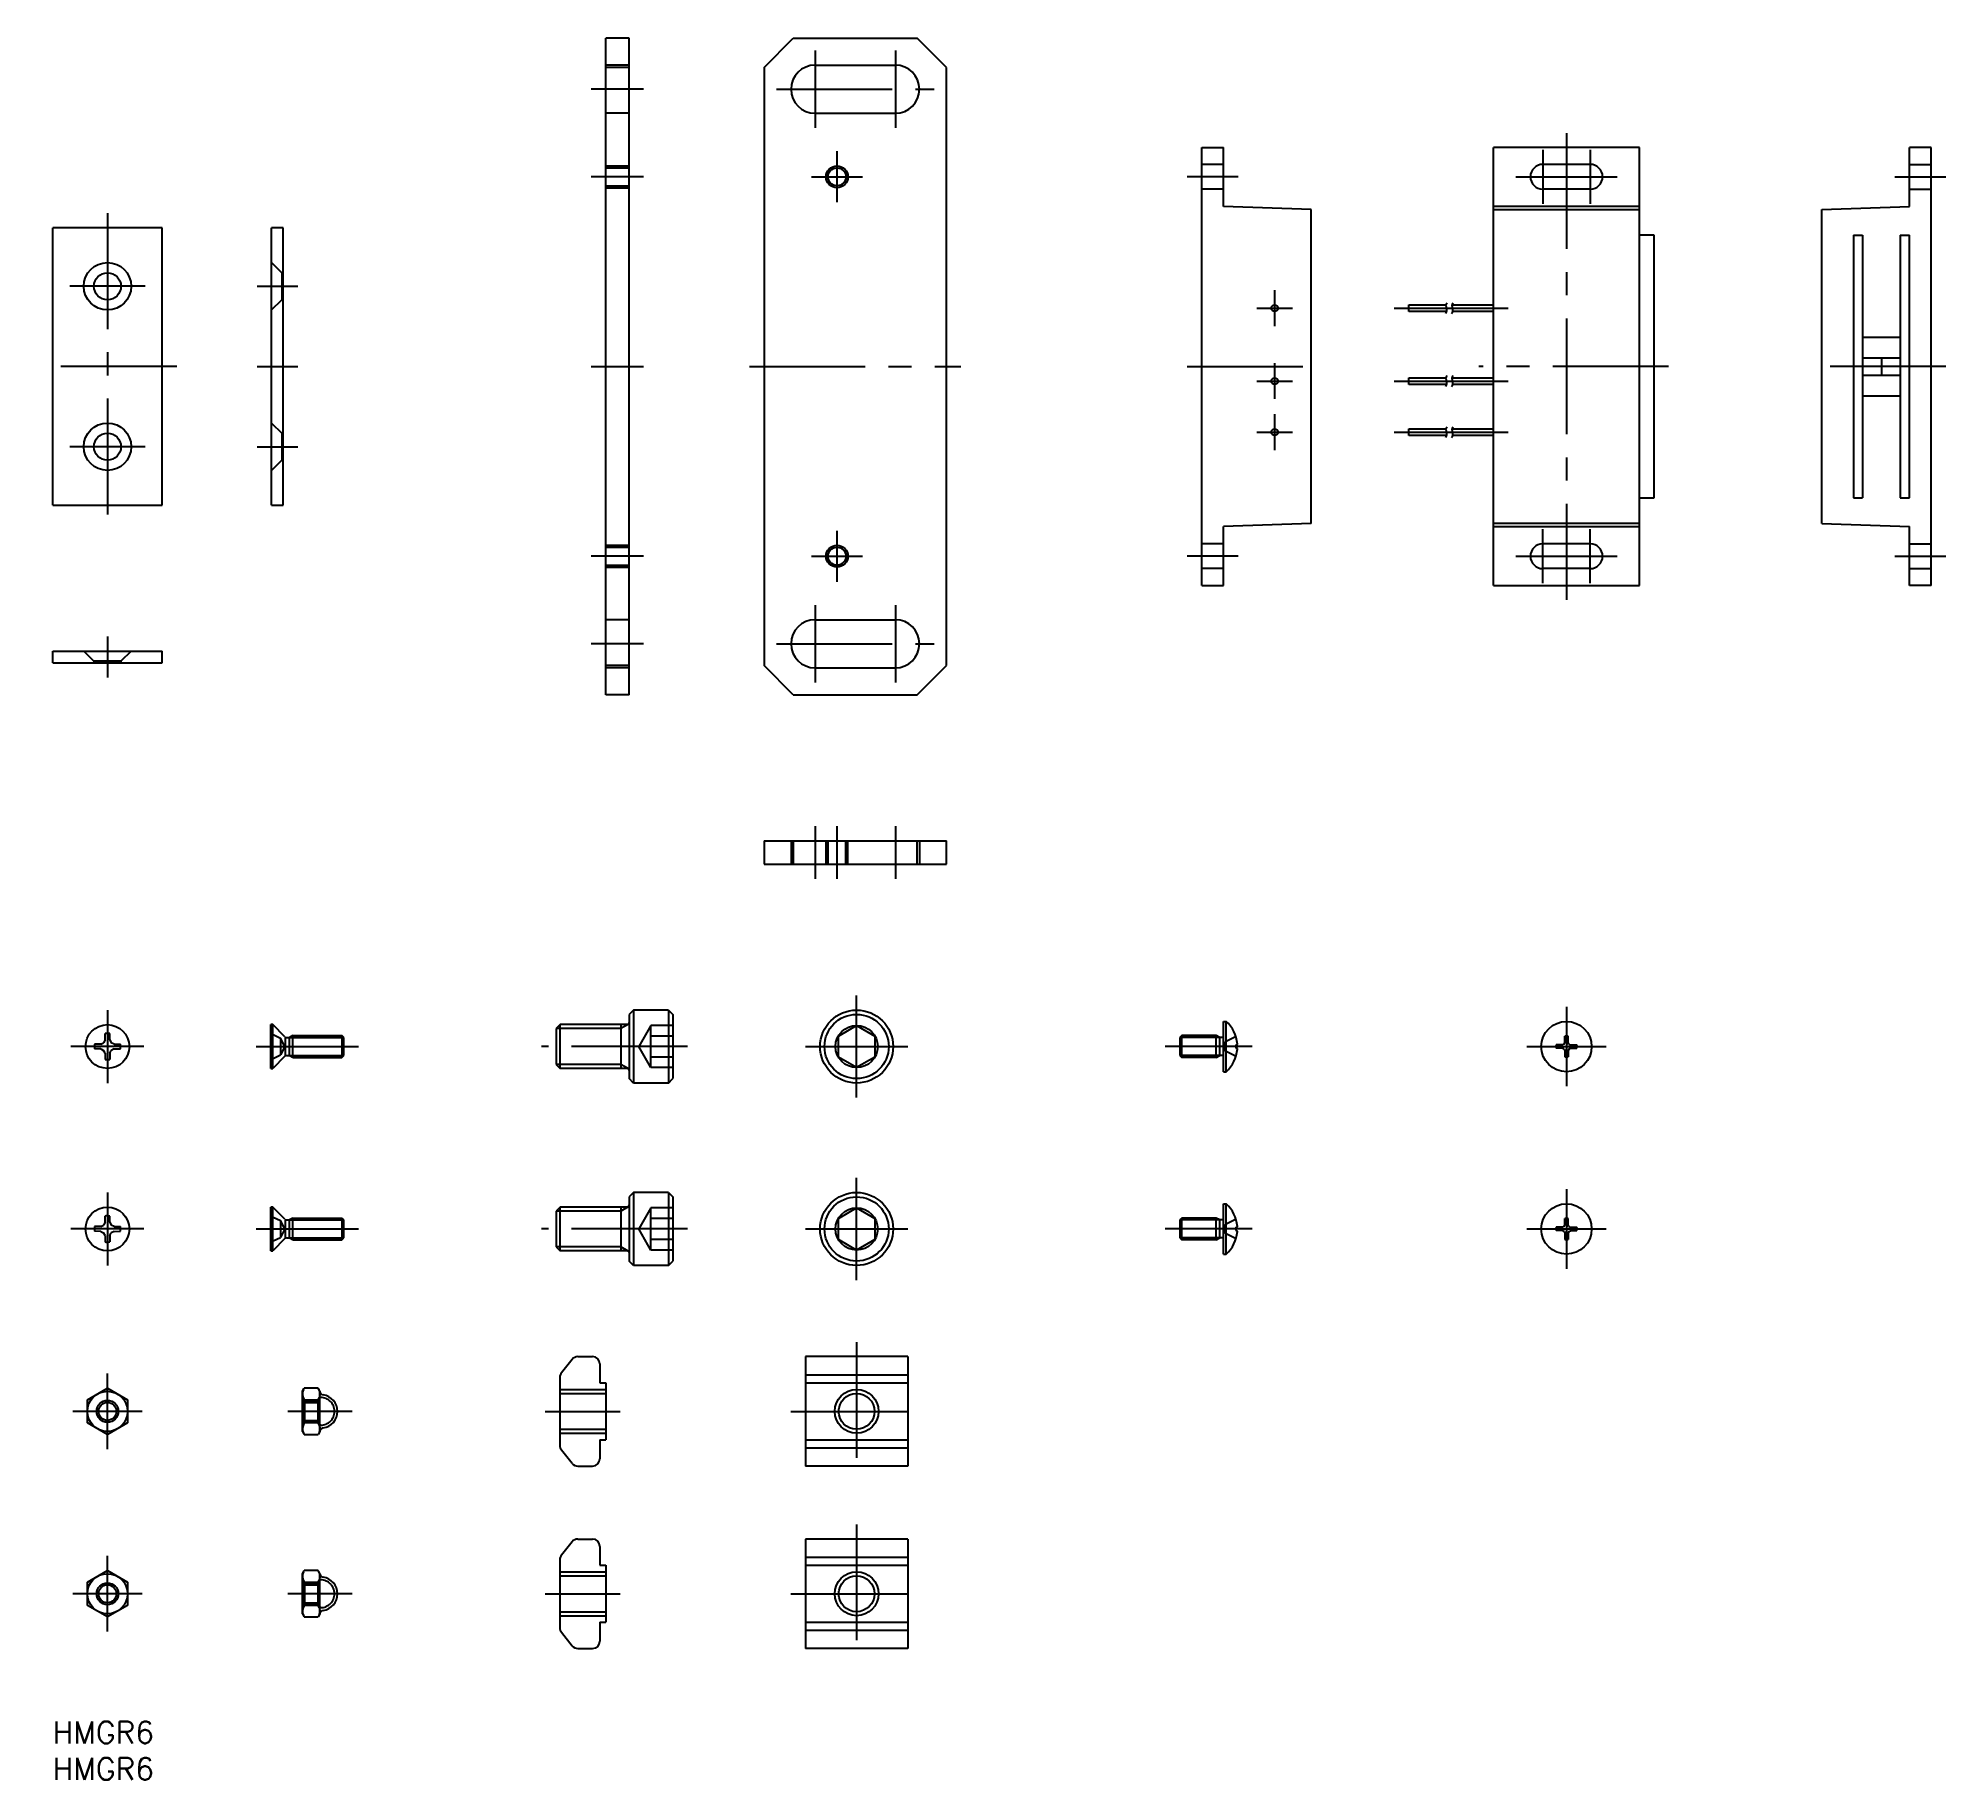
# Model space of a CAD drawing. Extents: x -2 to 259, y -8 to 231.
import ezdxf

# ---------------------------------------------------------------- set-up
doc = ezdxf.new("R2010")
doc.units = 0
doc.header["$LTSCALE"] = 0.5
doc.linetypes.add('CENTER', pattern=[50.8, 31.75, -6.35, 6.35, -6.35])
doc.linetypes.add('DASHED', pattern=[19.05, 12.7, -6.35])
for name, color, linetype in [('MSM_CENTER', 1, 'CENTER'), ('MSM_CONTINUOUS', 7, 'CONTINUOUS'), ('MSM_DASHED', 4, 'DASHED'), ('MSM_NARROW', 5, 'CONTINUOUS'), ('MSM_PART_NUMBER', 7, 'CONTINUOUS')]:
    doc.layers.add(name, color=color, linetype=linetype)
doc.styles.get("Standard").update_dxf_attribs({"font": 'txt.shx', "height": 3, "bigfont": 'bigfont.shx'})

# ---------------------------------------------------------------- blocks, each defined once
blk = doc.blocks.new('*U8')
at = {"layer": 'MSM_PART_NUMBER'}
blk.add_text('HMGR6', height=3, dxfattribs=at).set_placement((0, -3))
blk = doc.blocks.new('*U9')
at = {"layer": 'MSM_PART_NUMBER'}
blk.add_text('HMGR6', height=3, dxfattribs=at).set_placement((0, -8))

msp = doc.modelspace()

# ---------------------------------------------------------------- linework, layer by layer
at = {"layer": 'MSM_CENTER'}
for p, q in [((104.5, 229), (104.5, 218.4)), ((115.5, 229), (115.5, 218.4)), ((81, 223.7), (73.8, 223.7)), ((99.2, 223.7), (120.8, 223.7)), ((207.5, 217.7), (207.5, 153.7)), ((107.5, 215.2), (107.5, 208.2)), ((204.25, 215.4), (204.25, 208)), ((210.75, 215.4), (210.75, 208)), ((81, 211.7), (73.8, 211.7)), ((104, 211.7), (111, 211.7)), ((162.5, 211.7), (155.5, 211.7)), ((200.55, 211.7), (214.45, 211.7)), ((252.5, 211.7), (259.5, 211.7)), ((7.5, 206.7), (7.5, 164.7)), ((12.65, 196.7), (2.35, 196.7)), ((28, 196.7), (33.6, 196.7)), ((167.5, 191.25), (167.5, 196.15)), ((165.05, 193.7), (169.95, 193.7)), ((183.89, 193.7), (199.5, 193.7)), ((17, 185.7), (-2, 185.7)), ((28, 185.7), (33.6, 185.7)), ((73.8, 185.7), (81, 185.7)), ((95.5, 185.7), (124.5, 185.7)), ((155.5, 185.7), (174.5, 185.7)), ((167.5, 181.25), (167.5, 186.15)), ((221.5, 185.7), (195.5, 185.7)), ((259.5, 185.7), (240.5, 185.7)), ((165.05, 183.7), (169.95, 183.7)), ((183.89, 183.7), (199.5, 183.7)), ((167.5, 174.25), (167.5, 179.15)), ((165.05, 176.7), (169.95, 176.7)), ((183.89, 176.7), (199.5, 176.7)), ((12.65, 174.7), (2.35, 174.7)), ((28, 174.7), (33.6, 174.7)), ((107.5, 163.2), (107.5, 156.2)), ((204.25, 156), (204.25, 163.4)), ((210.75, 156), (210.75, 163.4)), ((81, 159.7), (73.8, 159.7)), ((104, 159.7), (111, 159.7)), ((162.5, 159.7), (155.5, 159.7)), ((200.55, 159.7), (214.45, 159.7)), ((252.5, 159.7), (259.5, 159.7)), ((104.5, 153), (104.5, 142.4)), ((115.5, 153), (115.5, 142.4)), ((7.5, 148.7), (7.5, 143.1)), ((81, 147.7), (73.8, 147.7)), ((99.2, 147.7), (120.8, 147.7)), ((104.5, 122.7), (104.5, 115.5)), ((107.5, 122.7), (107.5, 115.5)), ((115.5, 122.7), (115.5, 115.5)), ((110.19, 85.5), (110.19, 99.5)), ((7.5, 97.5), (7.5, 87.5)), ((207.5, 97.95), (207.5, 87.05)), ((12.5, 92.5), (2.5, 92.5)), ((27.9, 92.5), (41.9, 92.5)), ((87, 92.5), (67, 92.5)), ((103.19, 92.5), (117.19, 92.5)), ((164.39, 92.5), (152.5, 92.5)), ((202.05, 92.5), (212.95, 92.5)), ((110.19, 60.5), (110.19, 74.5)), ((7.5, 72.5), (7.5, 62.5)), ((207.5, 72.95), (207.5, 62.05)), ((12.5, 67.5), (2.5, 67.5)), ((27.9, 67.5), (41.9, 67.5)), ((87, 67.5), (67, 67.5)), ((103.19, 67.5), (117.19, 67.5)), ((164.39, 67.5), (152.5, 67.5)), ((202.05, 67.5), (212.95, 67.5)), ((110.19, 52), (110.19, 33)), ((110.19, 52), (110.19, 33)), ((7.5, 37.32), (7.5, 47.68)), ((12.25, 42.5), (2.75, 42.5)), ((41.03, 42.5), (32.23, 42.5)), ((67.5, 42.5), (77.8, 42.5)), ((101.19, 42.5), (119.19, 42.5)), ((110.19, 27), (110.19, 8)), ((7.5, 12.32), (7.5, 22.68)), ((12.25, 17.5), (2.75, 17.5)), ((41.03, 17.5), (32.23, 17.5)), ((67.5, 17.5), (77.8, 17.5)), ((101.19, 17.5), (119.19, 17.5))]:
    msp.add_line(p, q, dxfattribs=at)
at = {"layer": 'MSM_CONTINUOUS'}
for p, q in [((75.8, 140.7), (75.8, 230.7)), ((79, 230.7), (75.8, 230.7)), ((79, 140.7), (79, 230.7)), ((97.5, 226.7), (101.5, 230.7)), ((101.5, 230.7), (118.5, 230.7)), ((122.5, 226.7), (118.5, 230.7)), ((79, 226.7), (75.8, 226.7)), ((97.5, 226.7), (97.5, 144.7)), ((104.5, 227), (115.5, 227)), ((122.5, 144.7), (122.5, 226.7)), ((104.5, 220.4), (115.5, 220.4)), ((157.5, 155.7), (157.5, 215.7)), ((157.5, 215.7), (160.5, 215.7)), ((160.5, 207.62), (160.5, 215.7)), ((197.5, 155.7), (197.5, 215.7)), ((217.5, 215.7), (197.5, 215.7)), ((217.5, 155.7), (217.5, 215.7)), ((254.5, 207.62), (254.5, 215.7)), ((257.5, 215.7), (254.5, 215.7)), ((257.5, 155.7), (257.5, 215.7)), ((210.75, 213.4), (204.25, 213.4)), ((210.75, 210), (204.25, 210)), ((172.5, 207.2), (160.5, 207.62)), ((172.5, 164.2), (172.5, 207.2)), ((217.5, 207.62), (197.5, 207.62)), ((197.5, 207.2), (217.5, 207.2)), ((242.5, 207.2), (254.5, 207.62)), ((242.5, 164.2), (242.5, 207.2)), ((0, 166.7), (0, 204.7)), ((15, 204.7), (0, 204.7)), ((15, 166.7), (15, 204.7)), ((30, 166.7), (30, 204.7)), ((31.6, 204.7), (30, 204.7)), ((31.6, 166.7), (31.6, 204.7)), ((219.5, 203.7), (217.5, 203.7)), ((219.5, 167.7), (219.5, 203.7)), ((246.83, 203.7), (246.83, 167.7)), ((246.83, 203.7), (248.06, 203.7)), ((248.06, 203.7), (248.06, 167.7)), ((253.26, 203.7), (253.26, 167.7)), ((253.26, 203.7), (254.5, 203.7)), ((254.5, 167.7), (254.5, 203.7)), ((185.89, 194.15), (190.99, 194.15)), ((185.89, 193.25), (185.89, 194.15)), ((191.81, 194.15), (197.5, 194.15)), ((191.08, 193.25), (185.89, 193.25)), ((197.5, 193.25), (191.89, 193.25)), ((248.06, 189.7), (253.26, 189.7)), ((248.06, 186.9), (253.26, 186.9)), ((250.66, 186.9), (250.66, 184.5)), ((185.89, 184.15), (190.99, 184.15)), ((185.89, 183.25), (185.89, 184.15)), ((191.08, 183.25), (185.89, 183.25)), ((191.81, 184.15), (197.5, 184.15)), ((197.5, 183.25), (191.89, 183.25)), ((248.06, 184.5), (253.26, 184.5)), ((248.06, 181.7), (253.26, 181.7)), ((185.89, 177.15), (190.99, 177.15)), ((185.89, 176.25), (185.89, 177.15)), ((191.08, 176.25), (185.89, 176.25)), ((191.81, 177.15), (197.5, 177.15)), ((197.5, 176.25), (191.89, 176.25)), ((217.5, 167.7), (219.5, 167.7)), ((246.83, 167.7), (248.06, 167.7)), ((253.26, 167.7), (254.5, 167.7)), ((0, 166.7), (15, 166.7)), ((30, 166.7), (31.6, 166.7)), ((172.5, 164.2), (160.5, 163.78)), ((160.5, 155.7), (160.5, 163.78)), ((217.5, 164.2), (197.5, 164.2)), ((197.5, 163.78), (217.5, 163.78)), ((242.5, 164.2), (254.5, 163.78)), ((254.5, 155.7), (254.5, 163.78)), ((210.75, 161.4), (204.25, 161.4)), ((210.75, 158), (204.25, 158)), ((157.5, 155.7), (160.5, 155.7)), ((197.5, 155.7), (217.5, 155.7)), ((257.5, 155.7), (254.5, 155.7)), ((104.5, 151), (115.5, 151)), ((0, 146.7), (15, 146.7)), ((0, 145.1), (0, 146.7)), ((15, 145.1), (15, 146.7)), ((0, 145.1), (15, 145.1)), ((79, 144.7), (75.8, 144.7)), ((101.5, 140.7), (97.5, 144.7)), ((104.5, 144.4), (115.5, 144.4)), ((118.5, 140.7), (122.5, 144.7)), ((79, 140.7), (75.8, 140.7)), ((101.5, 140.7), (118.5, 140.7)), ((97.5, 120.7), (122.5, 120.7)), ((97.5, 120.7), (97.5, 117.5)), ((101.5, 120.7), (101.5, 117.5)), ((118.5, 117.5), (118.5, 120.7)), ((122.5, 117.5), (122.5, 120.7)), ((97.5, 117.5), (122.5, 117.5)), ((79.6, 97.5), (79, 96.9)), ((79, 96.9), (79, 88.1)), ((79.6, 97.5), (79.6, 87.5)), ((84.4, 97.5), (79.6, 97.5)), ((84.4, 97.5), (84.4, 87.5)), ((84.4, 97.5), (85, 96.9)), ((85, 96.9), (85, 88.1)), ((7.17, 93.42), (7.18, 94.27)), ((7.83, 93.42), (7.82, 94.27)), ((29.9, 89.5), (29.9, 95.5)), ((30.15, 95.5), (29.9, 95.5)), ((30.15, 89.5), (30.15, 95.5)), ((31.83, 93.82), (30.15, 95.5)), ((69.54, 95.5), (69, 94.96)), ((69, 94.96), (69, 90.04)), ((69.54, 89.5), (69.54, 95.5)), ((78.75, 95.5), (69.54, 95.5)), ((77.88, 95.5), (77.88, 89.5)), ((107.69, 93.94), (110.19, 95.39)), ((110.19, 95.39), (112.69, 93.94)), ((160.5, 89.05), (160.5, 95.95)), ((160.5, 95.95), (160.84, 95.95)), ((160.84, 89.05), (160.84, 95.95)), ((6.58, 92.83), (5.73, 92.82)), ((6.58, 92.17), (5.73, 92.18)), ((6.58, 92.83), (6.98, 93.02)), ((6.58, 92.17), (6.98, 91.98)), ((7.17, 93.42), (6.98, 93.02)), ((7.17, 91.58), (6.98, 91.98)), ((7.17, 91.58), (7.18, 90.73)), ((7.83, 91.58), (7.82, 90.73)), ((7.83, 93.42), (8.02, 93.02)), ((7.83, 91.58), (8.02, 91.98)), ((8.42, 92.83), (8.02, 93.02)), ((8.42, 92.17), (8.02, 91.98)), ((8.42, 92.83), (9.27, 92.82)), ((8.42, 92.17), (9.27, 92.18)), ((31.92, 91.27), (31.92, 93.73)), ((32.04, 93.73), (32.45, 93.73)), ((32.92, 94), (32.45, 93.73)), ((32.45, 91.27), (32.45, 93.73)), ((32.92, 91), (32.92, 94)), ((32.92, 94), (39.63, 94)), ((39.9, 93.73), (39.63, 94)), ((39.63, 94), (39.63, 91)), ((39.9, 91.27), (39.9, 93.73)), ((107.69, 91.06), (107.69, 93.94)), ((112.69, 93.94), (112.69, 91.06)), ((154.77, 94), (154.5, 93.73)), ((154.5, 93.73), (154.5, 91.27)), ((154.77, 91), (154.77, 94)), ((159.5, 94), (154.77, 94)), ((159.97, 93.73), (159.5, 94)), ((159.5, 91), (159.5, 94)), ((160.4, 93.73), (159.97, 93.73)), ((159.97, 91.27), (159.97, 93.73)), ((162.17, 92.73), (162.37, 92.74)), ((162.17, 92.73), (162.17, 92.27)), ((162.17, 92.27), (162.37, 92.26)), ((206.93, 92.74), (206.07, 92.73)), ((206.93, 92.26), (206.07, 92.27)), ((207.16, 92.84), (206.93, 92.74)), ((207.16, 92.16), (206.93, 92.26)), ((207.16, 92.84), (207.26, 93.07)), ((207.16, 92.16), (207.26, 91.93)), ((207.26, 93.07), (207.27, 93.93)), ((207.26, 91.93), (207.27, 91.07)), ((207.74, 93.07), (207.73, 93.93)), ((207.74, 91.93), (207.73, 91.07)), ((207.84, 92.84), (207.74, 93.07)), ((207.84, 92.16), (207.74, 91.93)), ((207.84, 92.84), (208.07, 92.74)), ((207.84, 92.16), (208.07, 92.26)), ((208.07, 92.74), (208.93, 92.73)), ((208.07, 92.26), (208.93, 92.27)), ((29.9, 89.5), (30.15, 89.5)), ((31.83, 91.18), (30.15, 89.5)), ((32.04, 91.27), (32.45, 91.27)), ((32.92, 91), (32.45, 91.27)), ((32.92, 91), (39.63, 91)), ((39.63, 91), (39.9, 91.27)), ((69, 90.04), (69.54, 89.5)), ((78.75, 89.5), (69.54, 89.5)), ((110.19, 89.61), (107.69, 91.06)), ((112.69, 91.06), (110.19, 89.61)), ((154.5, 91.27), (154.77, 91)), ((159.5, 91), (154.77, 91)), ((159.5, 91), (159.97, 91.27)), ((160.4, 91.27), (159.97, 91.27)), ((160.5, 89.05), (160.84, 89.05)), ((79.6, 87.5), (79, 88.1)), ((84.4, 87.5), (79.6, 87.5)), ((84.4, 87.5), (85, 88.1)), ((79.6, 72.5), (79, 71.9)), ((79, 71.9), (79, 63.1)), ((79.6, 72.5), (79.6, 62.5)), ((84.4, 72.5), (79.6, 72.5)), ((84.4, 72.5), (84.4, 62.5)), ((84.4, 72.5), (85, 71.9)), ((85, 71.9), (85, 63.1)), ((160.5, 64.05), (160.5, 70.95)), ((160.5, 70.95), (160.84, 70.95)), ((160.84, 64.05), (160.84, 70.95)), ((6.58, 67.83), (6.98, 68.02)), ((7.17, 68.42), (6.98, 68.02)), ((7.17, 68.42), (7.18, 69.27)), ((7.83, 68.42), (7.82, 69.27)), ((7.83, 68.42), (8.02, 68.02)), ((8.42, 67.83), (8.02, 68.02)), ((29.9, 64.5), (29.9, 70.5)), ((30.15, 70.5), (29.9, 70.5)), ((30.15, 64.5), (30.15, 70.5)), ((31.83, 68.82), (30.15, 70.5)), ((31.92, 66.27), (31.92, 68.73)), ((32.04, 68.73), (32.45, 68.73)), ((32.92, 69), (32.45, 68.73)), ((32.45, 66.27), (32.45, 68.73)), ((32.92, 66), (32.92, 69)), ((32.92, 69), (39.63, 69)), ((39.9, 68.73), (39.63, 69)), ((39.63, 69), (39.63, 66)), ((39.9, 66.27), (39.9, 68.73)), ((69.54, 70.5), (69, 69.96)), ((69, 69.96), (69, 65.04)), ((69.54, 64.5), (69.54, 70.5)), ((78.75, 70.5), (69.54, 70.5)), ((77.88, 70.5), (77.88, 64.5)), ((107.69, 68.94), (110.19, 70.39)), ((107.69, 66.06), (107.69, 68.94)), ((110.19, 70.39), (112.69, 68.94)), ((112.69, 68.94), (112.69, 66.06)), ((154.77, 69), (154.5, 68.73)), ((154.5, 68.73), (154.5, 66.27)), ((154.77, 66), (154.77, 69)), ((159.5, 69), (154.77, 69)), ((159.97, 68.73), (159.5, 69)), ((159.5, 66), (159.5, 69)), ((160.4, 68.73), (159.97, 68.73)), ((159.97, 66.27), (159.97, 68.73)), ((207.16, 67.84), (207.26, 68.07)), ((207.26, 68.07), (207.27, 68.93)), ((207.74, 68.07), (207.73, 68.93)), ((207.84, 67.84), (207.74, 68.07)), ((6.58, 67.83), (5.73, 67.82)), ((6.58, 67.17), (5.73, 67.18)), ((6.58, 67.17), (6.98, 66.98)), ((7.17, 66.58), (6.98, 66.98)), ((7.17, 66.58), (7.18, 65.73)), ((7.83, 66.58), (7.82, 65.73)), ((7.83, 66.58), (8.02, 66.98)), ((8.42, 67.17), (8.02, 66.98)), ((8.42, 67.83), (9.27, 67.82)), ((8.42, 67.17), (9.27, 67.18)), ((31.83, 66.18), (30.15, 64.5)), ((32.04, 66.27), (32.45, 66.27)), ((32.92, 66), (32.45, 66.27)), ((32.92, 66), (39.63, 66)), ((39.63, 66), (39.9, 66.27)), ((110.19, 64.61), (107.69, 66.06)), ((112.69, 66.06), (110.19, 64.61)), ((154.5, 66.27), (154.77, 66)), ((159.5, 66), (154.77, 66)), ((159.5, 66), (159.97, 66.27)), ((160.4, 66.27), (159.97, 66.27)), ((162.17, 67.73), (162.37, 67.74)), ((162.17, 67.73), (162.17, 67.27)), ((162.17, 67.27), (162.37, 67.26)), ((206.93, 67.74), (206.07, 67.73)), ((206.93, 67.26), (206.07, 67.27)), ((207.16, 67.84), (206.93, 67.74)), ((207.16, 67.16), (206.93, 67.26)), ((207.16, 67.16), (207.26, 66.93)), ((207.26, 66.93), (207.27, 66.07)), ((207.74, 66.93), (207.73, 66.07)), ((207.84, 67.16), (207.74, 66.93)), ((207.84, 67.84), (208.07, 67.74)), ((207.84, 67.16), (208.07, 67.26)), ((208.07, 67.74), (208.93, 67.73)), ((208.07, 67.26), (208.93, 67.27)), ((29.9, 64.5), (30.15, 64.5)), ((69, 65.04), (69.54, 64.5)), ((78.75, 64.5), (69.54, 64.5)), ((79.6, 62.5), (79, 63.1)), ((84.4, 62.5), (85, 63.1)), ((160.5, 64.05), (160.84, 64.05)), ((84.4, 62.5), (79.6, 62.5)), ((71.98, 50), (74, 50)), ((117.19, 50), (103.19, 50)), ((103.19, 50), (103.19, 35)), ((117.19, 50), (117.19, 35)), ((69.5, 47.15), (69.5, 37.85)), ((71.2, 49.62), (69.72, 47.77)), ((75, 49), (75, 46.4)), ((103.19, 47.5), (117.19, 47.5)), ((4.75, 44.09), (7.5, 45.68)), ((7.5, 45.68), (10.25, 44.09)), ((34.23, 45.25), (34.48, 45.68)), ((34.23, 39.75), (34.23, 45.25)), ((36.39, 45.68), (34.48, 45.68)), ((36.63, 45.25), (36.39, 45.68)), ((36.63, 39.75), (36.63, 45.25)), ((75, 46.4), (75.8, 46.4)), ((75.8, 46.4), (75.8, 38.6)), ((103.19, 46.4), (117.19, 46.4)), ((4.75, 40.91), (4.75, 44.09)), ((10.25, 44.09), (10.25, 40.91)), ((34.48, 44.09), (36.39, 44.09)), ((7.5, 39.32), (4.75, 40.91)), ((10.25, 40.91), (7.5, 39.32)), ((34.23, 39.75), (34.48, 39.32)), ((36.39, 40.91), (34.48, 40.91)), ((34.48, 39.32), (36.39, 39.32)), ((36.63, 39.75), (36.39, 39.32)), ((69.72, 37.23), (71.2, 35.38)), ((75, 38.6), (75.8, 38.6)), ((75, 38.6), (75, 36)), ((103.19, 38.6), (117.19, 38.6)), ((103.19, 37.5), (117.19, 37.5)), ((71.98, 35), (74, 35)), ((117.19, 35), (103.19, 35)), ((71.2, 24.62), (69.72, 22.77)), ((71.98, 25), (74, 25)), ((75, 24), (75, 21.4)), ((117.19, 25), (103.19, 25)), ((103.19, 25), (103.19, 10)), ((117.19, 25), (117.19, 10)), ((69.5, 22.15), (69.5, 12.85)), ((75, 21.4), (75.8, 21.4)), ((75.8, 21.4), (75.8, 13.6)), ((103.19, 22.5), (117.19, 22.5)), ((103.19, 21.4), (117.19, 21.4)), ((4.75, 19.09), (7.5, 20.68)), ((4.75, 15.91), (4.75, 19.09)), ((7.5, 20.68), (10.25, 19.09)), ((10.25, 19.09), (10.25, 15.91)), ((34.23, 20.25), (34.48, 20.68)), ((34.23, 14.75), (34.23, 20.25)), ((36.39, 20.68), (34.48, 20.68)), ((34.48, 19.09), (36.39, 19.09)), ((36.63, 20.25), (36.39, 20.68)), ((36.63, 14.75), (36.63, 20.25)), ((7.5, 14.32), (4.75, 15.91)), ((10.25, 15.91), (7.5, 14.32)), ((36.39, 15.91), (34.48, 15.91)), ((34.23, 14.75), (34.48, 14.32)), ((34.48, 14.32), (36.39, 14.32)), ((36.63, 14.75), (36.39, 14.32)), ((75, 13.6), (75.8, 13.6)), ((75, 13.6), (75, 11)), ((103.19, 13.6), (117.19, 13.6)), ((69.72, 12.23), (71.2, 10.38)), ((103.19, 12.5), (117.19, 12.5)), ((71.98, 10), (74, 10)), ((117.19, 10), (103.19, 10))]:
    msp.add_line(p, q, dxfattribs=at)
for centre, radius in [((107.5, 211.7), 1.23), ((7.5, 196.7), 3.25), ((7.5, 196.7), 1.85), ((167.5, 193.7), 0.45), ((167.5, 183.7), 0.45), ((7.5, 174.7), 3.25), ((7.5, 174.7), 1.85), ((167.5, 176.7), 0.45), ((107.5, 159.7), 1.23), ((110.19, 92.5), 5), ((110.19, 92.5), 4.4), ((7.5, 92.5), 3), ((110.19, 92.5), 2.89), ((207.5, 92.5), 3.45), ((110.19, 67.5), 5), ((110.19, 67.5), 4.4), ((207.5, 67.5), 3.45), ((7.5, 67.5), 3), ((110.19, 67.5), 2.89), ((7.5, 42.5), 2.75), ((110.19, 42.5), 2.46), ((7.5, 42.5), 1.23), ((7.5, 17.5), 2.75), ((7.5, 17.5), 1.23), ((110.19, 17.5), 2.46)]:
    msp.add_circle(centre, radius, dxfattribs=at)
for centre, radius, start, end in [((104.5, 223.7), 3.3, 90, 270), ((115.5, 223.7), 3.3, 270, 90), ((204.25, 211.7), 1.7, 90, 270), ((210.75, 211.7), 1.7, 270, 90), ((204.25, 159.7), 1.7, 90, 270), ((210.75, 159.7), 1.7, 270, 90), ((104.5, 147.7), 3.3, 90, 270), ((115.5, 147.7), 3.3, 270, 90), ((7.5, 92.5), 1.8, 79.8876, 100.1124), ((78.75, 95.75), 0.25, 270, 0), ((157.8, 92.5), 4.6, 4.2535, 48.5904), ((7.5, 92.5), 1.8, 169.8876, 190.1124), ((7.5, 92.5), 1.8, 349.8876, 10.1124), ((32.04, 94.03), 0.3, 225, 270), ((160.4, 93.83), 0.1, 270, 0), ((157.8, 92.5), 4.6, 311.4096, 355.7465), ((162.19, 92.83), 0.195, 332.2184, 2.6733), ((162.19, 92.17), 0.195, 357.3267, 27.7816), ((207.5, 92.5), 1.45, 171.0389, 188.9611), ((207.5, 92.5), 1.45, 81.0389, 98.9611), ((207.5, 92.5), 1.45, 351.0389, 8.9611), ((7.5, 92.5), 1.8, 259.8876, 280.1124), ((32.04, 90.97), 0.3, 90, 135), ((78.75, 89.25), 0.25, 0, 90), ((160.4, 91.17), 0.1, 0, 90), ((207.5, 92.5), 1.45, 261.0389, 278.9611), ((78.75, 70.75), 0.25, 270, 0), ((157.8, 67.5), 4.6, 4.2535, 48.5904), ((7.5, 67.5), 1.8, 79.8876, 100.1124), ((32.04, 69.03), 0.3, 225, 270), ((160.4, 68.83), 0.1, 270, 0), ((207.5, 67.5), 1.45, 81.0389, 98.9611), ((7.5, 67.5), 1.8, 169.8876, 190.1124), ((7.5, 67.5), 1.8, 259.8876, 280.1124), ((7.5, 67.5), 1.8, 349.8876, 10.1124), ((32.04, 65.97), 0.3, 90, 135), ((160.4, 66.17), 0.1, 0, 90), ((157.8, 67.5), 4.6, 311.4096, 355.7465), ((162.19, 67.83), 0.195, 332.2184, 2.6733), ((162.19, 67.17), 0.195, 357.3267, 27.7816), ((207.5, 67.5), 1.45, 171.0389, 188.9611), ((207.5, 67.5), 1.45, 261.0389, 278.9611), ((207.5, 67.5), 1.45, 351.0389, 8.9611), ((78.75, 64.25), 0.25, 0, 90), ((71.98, 49), 1, 90, 141.3402), ((74, 49), 1, 0, 90), ((70.5, 47.15), 1, 141.3402, 180), ((35.64, 44.88), 1.41, 154.3842, 214.3842), ((35.23, 44.88), 1.41, 325.6158, 25.6158), ((37.13, 45.27), 0.5, 182.4469, 261.7962), ((36.73, 42.5), 2.3, 278.2038, 81.7962), ((39.49, 42.5), 5.25, 162.412, 197.588), ((31.38, 42.5), 5.25, 342.412, 17.588), ((35.64, 40.12), 1.41, 145.6158, 205.6158), ((35.23, 40.12), 1.41, 334.3842, 34.3842), ((37.13, 39.73), 0.5, 98.2038, 177.5531), ((70.5, 37.85), 1, 180, 218.6598), ((71.98, 36), 1, 218.6598, 270), ((74, 36), 1, 270, 0), ((71.98, 24), 1, 90, 141.3402), ((74, 24), 1, 0, 90), ((70.5, 22.15), 1, 141.3402, 180), ((35.64, 19.88), 1.41, 154.3842, 214.3842), ((39.49, 17.5), 5.25, 162.412, 197.588), ((35.23, 19.88), 1.41, 325.6158, 25.6158), ((31.38, 17.5), 5.25, 342.412, 17.588), ((37.13, 20.27), 0.5, 182.4469, 261.7962), ((36.73, 17.5), 2.3, 278.2038, 81.7962), ((35.64, 15.12), 1.41, 145.6158, 205.6158), ((35.23, 15.12), 1.41, 334.3842, 34.3842), ((37.13, 14.73), 0.5, 98.2038, 177.5531), ((70.5, 12.85), 1, 180, 218.6598), ((74, 11), 1, 270, 0), ((71.98, 11), 1, 218.6598, 270)]:
    msp.add_arc(centre, radius, start, end, dxfattribs=at)
at = {"layer": 'MSM_DASHED'}
for p, q in [((79, 227), (75.8, 227)), ((79, 220.4), (75.8, 220.4)), ((75.8, 213.2), (79, 213.2)), ((75.8, 212.93), (79, 212.93)), ((160.5, 213.4), (157.5, 213.4)), ((254.5, 213.4), (257.5, 213.4)), ((75.8, 210.47), (79, 210.47)), ((75.8, 210.2), (79, 210.2)), ((160.5, 210), (157.5, 210)), ((254.5, 210), (257.5, 210)), ((30, 199.95), (31.4, 198.55)), ((31.4, 198.55), (31.6, 198.55)), ((31.4, 198.55), (31.4, 194.85)), ((30, 193.45), (31.4, 194.85)), ((31.4, 194.85), (31.6, 194.85)), ((30, 177.95), (31.4, 176.55)), ((31.4, 176.55), (31.6, 176.55)), ((31.4, 176.55), (31.4, 172.85)), ((30, 171.45), (31.4, 172.85)), ((31.4, 172.85), (31.6, 172.85)), ((75.8, 161.2), (79, 161.2)), ((75.8, 160.93), (79, 160.93)), ((160.5, 161.4), (157.5, 161.4)), ((254.5, 161.4), (257.5, 161.4)), ((75.8, 158.47), (79, 158.47)), ((75.8, 158.2), (79, 158.2)), ((160.5, 158), (157.5, 158)), ((254.5, 158), (257.5, 158)), ((79, 151), (75.8, 151)), ((4.25, 146.7), (5.65, 145.3)), ((10.75, 146.7), (9.35, 145.3)), ((5.65, 145.3), (5.65, 145.1)), ((9.35, 145.3), (5.65, 145.3)), ((9.35, 145.3), (9.35, 145.1)), ((79, 144.4), (75.8, 144.4)), ((101.2, 120.7), (101.2, 117.5)), ((106, 117.5), (106, 120.7)), ((106.27, 117.5), (106.27, 120.7)), ((108.73, 117.5), (108.73, 120.7)), ((109, 117.5), (109, 120.7)), ((118.8, 120.7), (118.8, 117.5)), ((82, 95.39), (80.33, 92.5)), ((85, 95.39), (82, 95.39)), ((82, 89.61), (82, 95.39)), ((30.23, 94.13), (31.23, 93.64)), ((31.83, 92.5), (31.23, 93.64)), ((31.23, 93.64), (31.23, 91.35)), ((31.83, 92.5), (31.23, 91.35)), ((82, 89.61), (80.33, 92.5)), ((85, 93.94), (82, 93.94)), ((160.41, 92.5), (160.75, 93.13)), ((160.41, 92.5), (160.75, 91.86)), ((162.12, 93.81), (160.75, 93.13)), ((160.75, 93.13), (160.75, 91.86)), ((162.12, 91.19), (160.75, 91.86)), ((30.23, 90.87), (31.23, 91.35)), ((85, 91.06), (82, 91.06)), ((85, 89.61), (82, 89.61)), ((30.23, 69.13), (31.23, 68.64)), ((31.23, 68.64), (31.23, 66.35)), ((31.83, 67.5), (31.23, 68.64)), ((82, 70.39), (80.33, 67.5)), ((85, 70.39), (82, 70.39)), ((82, 64.61), (82, 70.39)), ((85, 68.94), (82, 68.94)), ((160.41, 67.5), (160.75, 68.13)), ((162.12, 68.81), (160.75, 68.13)), ((160.75, 68.13), (160.75, 66.86)), ((30.23, 65.87), (31.23, 66.35)), ((31.83, 67.5), (31.23, 66.35)), ((82, 64.61), (80.33, 67.5)), ((85, 66.06), (82, 66.06)), ((160.41, 67.5), (160.75, 66.86)), ((162.12, 66.19), (160.75, 66.86)), ((85, 64.61), (82, 64.61)), ((69.5, 45.5), (75.8, 45.5)), ((69.5, 44.96), (75.8, 44.96)), ((34.23, 44), (34.5, 43.73)), ((34.23, 44), (36.63, 44)), ((34.5, 43.73), (34.5, 41.27)), ((34.5, 43.73), (36.36, 43.73)), ((36.63, 44), (36.36, 43.73)), ((36.36, 43.73), (36.36, 41.27)), ((36.73, 44.4), (36.63, 44.4)), ((34.23, 41), (34.5, 41.27)), ((34.23, 41), (36.63, 41)), ((34.5, 41.27), (36.36, 41.27)), ((36.63, 41), (36.36, 41.27)), ((36.73, 40.6), (36.63, 40.6)), ((69.5, 40.04), (75.8, 40.04)), ((69.5, 39.5), (75.8, 39.5)), ((34.23, 19), (34.5, 18.73)), ((34.23, 19), (36.63, 19)), ((34.5, 18.73), (34.5, 16.27)), ((34.5, 18.73), (36.36, 18.73)), ((36.63, 19), (36.36, 18.73)), ((36.36, 18.73), (36.36, 16.27)), ((36.73, 19.4), (36.63, 19.4)), ((69.5, 20.5), (75.8, 20.5)), ((69.5, 19.96), (75.8, 19.96)), ((34.23, 16), (34.5, 16.27)), ((34.23, 16), (36.63, 16)), ((34.5, 16.27), (36.36, 16.27)), ((36.63, 16), (36.36, 16.27)), ((36.73, 15.6), (36.63, 15.6)), ((69.5, 15.04), (75.8, 15.04)), ((69.5, 14.5), (75.8, 14.5))]:
    msp.add_line(p, q, dxfattribs=at)
for centre, radius, start, end in [((30.5, 94.67), 0.6, 180, 243.7), ((161.9, 94.26), 0.5, 296.3, 306.1933), ((30.5, 90.33), 0.6, 116.3, 180), ((161.9, 90.74), 0.5, 53.8067, 63.7), ((30.5, 69.67), 0.6, 180, 243.7), ((161.9, 69.26), 0.5, 296.3, 306.1933), ((30.5, 65.33), 0.6, 116.3, 180), ((161.9, 65.74), 0.5, 53.8067, 63.7), ((36.73, 42.5), 1.9, 270, 90), ((36.73, 17.5), 1.9, 270, 90)]:
    msp.add_arc(centre, radius, start, end, dxfattribs=at)
at = {"layer": 'MSM_NARROW'}
for p, q in [((77.88, 94.96), (69, 94.96)), ((78.87, 95.53), (77.88, 94.96)), ((32.45, 93.73), (39.9, 93.73)), ((159.97, 93.73), (154.5, 93.73)), ((32.45, 91.27), (39.9, 91.27)), ((77.88, 90.04), (69, 90.04)), ((78.87, 89.47), (77.88, 90.04)), ((159.97, 91.27), (154.5, 91.27)), ((32.45, 68.73), (39.9, 68.73)), ((77.88, 69.96), (69, 69.96)), ((78.87, 70.53), (77.88, 69.96)), ((159.97, 68.73), (154.5, 68.73)), ((32.45, 66.27), (39.9, 66.27)), ((159.97, 66.27), (154.5, 66.27)), ((77.88, 65.04), (69, 65.04)), ((78.87, 64.47), (77.88, 65.04))]:
    msp.add_line(p, q, dxfattribs=at)
for centre, radius in [((107.5, 211.7), 1.5), ((107.5, 159.7), 1.5), ((110.19, 42.5), 3), ((7.5, 42.5), 1.5), ((7.5, 17.5), 1.5), ((110.19, 17.5), 3)]:
    msp.add_circle(centre, radius, dxfattribs=at)
for centre, radius, start, end in [((190.42, 193.41), 0.679, 320.2746, 25.2943), ((191.95, 194.01), 0.97, 153.3636, 198.6215), ((191.23, 193.41), 0.679, 320.2746, 25.2943), ((192.77, 194.01), 0.97, 153.3636, 198.6215), ((190.42, 183.41), 0.679, 320.2746, 25.2943), ((191.95, 184.01), 0.97, 153.3636, 198.6215), ((191.23, 183.41), 0.679, 320.2746, 25.2943), ((192.77, 184.01), 0.97, 153.3636, 198.6215), ((190.42, 176.41), 0.679, 320.2746, 25.2943), ((191.95, 177.01), 0.97, 153.3636, 198.6215), ((191.23, 176.41), 0.679, 320.2746, 25.2943), ((192.77, 177.01), 0.97, 153.3636, 198.6215)]:
    msp.add_arc(centre, radius, start, end, dxfattribs=at)

# ---------------------------------------------------------------- block references
at = {"layer": 'MSM_CONTINUOUS'}
for name in ['*U8', '*U9']:
    msp.add_blockref(name, (0, 0), dxfattribs=at)

doc.saveas('drawing.dxf')
